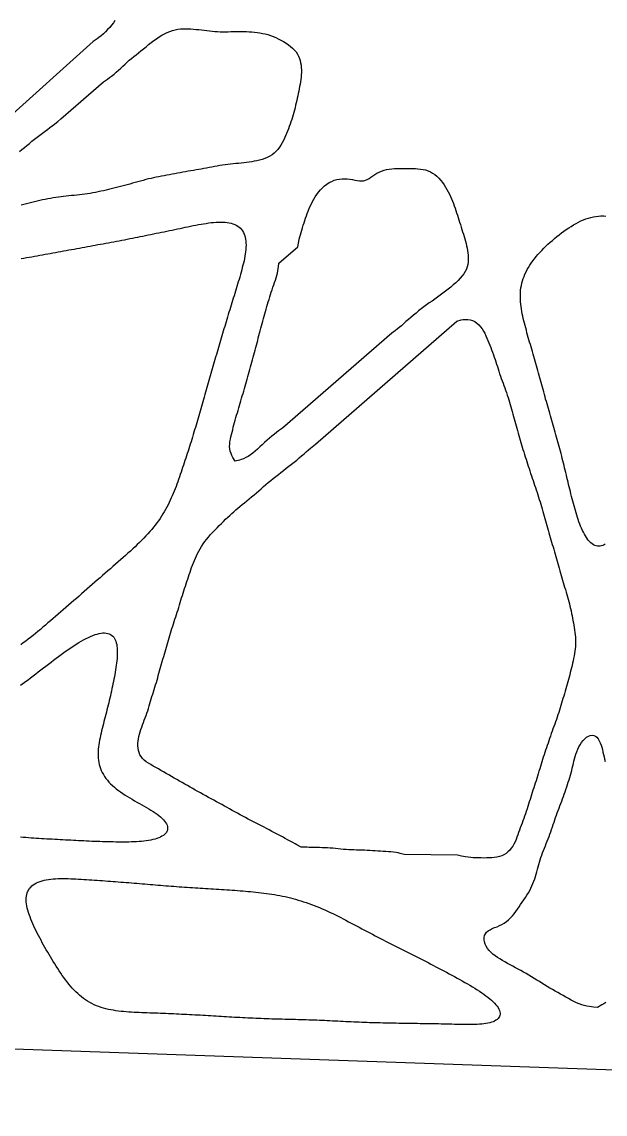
# Model space of a CAD drawing. Header units: metres. Extents: x 134 to 251, y -1 to 112.
# Drawn here: x 163.96 to 190.16, y -1.21 to 47.87 of the extents above; entities that cross this region are included whole.
import ezdxf

# ---------------------------------------------------------------- set-up
doc = ezdxf.new("R2010")
doc.units = ezdxf.units.M

msp = doc.modelspace()

# ---------------------------------------------------------------- linework, layer by layer
for points in [[(168.146, 47.93), (168.074, 47.825), (167.994, 47.721), (167.908, 47.619), (167.816, 47.52), (167.721, 47.424), (167.626, 47.335), (167.518, 47.246), (167.423, 47.171), (167.342, 47.11), (167.161, 46.987), (163.105, 43.336)], [(163.864, 42.043), (163.969, 42.135), (164.077, 42.227), (164.188, 42.318), (164.302, 42.41), (164.417, 42.501), (164.534, 42.593), (164.652, 42.684), (164.77, 42.774), (164.887, 42.864), (165.003, 42.951), (165.116, 43.036), (165.224, 43.118), (165.325, 43.194), (165.426, 43.274), (165.512, 43.341), (165.581, 43.396), (165.721, 43.514), (167.634, 45.177), (167.816, 45.3), (167.898, 45.361), (167.994, 45.435), (168.105, 45.522), (168.203, 45.608), (168.303, 45.698), (168.403, 45.789), (168.501, 45.879), (168.597, 45.968), (168.693, 46.055), (168.79, 46.14), (168.889, 46.223), (168.99, 46.307), (169.094, 46.391), (169.201, 46.478), (169.312, 46.567), (169.426, 46.659), (169.541, 46.751), (169.658, 46.845), (169.776, 46.938), (169.895, 47.027), (170.014, 47.113), (170.133, 47.194), (170.251, 47.268), (170.37, 47.334), (170.489, 47.391), (170.608, 47.439), (170.727, 47.479), (170.846, 47.51), (170.965, 47.533), (171.084, 47.548), (171.203, 47.557), (171.322, 47.559), (171.441, 47.558), (171.559, 47.552), (171.678, 47.543), (171.797, 47.531), (171.916, 47.518), (172.035, 47.503), (172.154, 47.488), (172.273, 47.474), (172.392, 47.461), (172.51, 47.449), (172.629, 47.439), (172.748, 47.432), (172.867, 47.427), (172.986, 47.425), (173.105, 47.424), (173.224, 47.425), (173.343, 47.428), (173.462, 47.43), (173.58, 47.432), (173.699, 47.433), (173.818, 47.433), (173.937, 47.431), (174.056, 47.428), (174.175, 47.422), (174.294, 47.414), (174.413, 47.403), (174.532, 47.389), (174.651, 47.372), (174.769, 47.351), (174.888, 47.326), (175.007, 47.295), (175.126, 47.259), (175.245, 47.217), (175.364, 47.168), (175.482, 47.113), (175.6, 47.051), (175.715, 46.986), (175.827, 46.916), (175.934, 46.843), (176.034, 46.766), (176.126, 46.686), (176.208, 46.602), (176.279, 46.515), (176.339, 46.423), (176.389, 46.328), (176.43, 46.229), (176.461, 46.127), (176.485, 46.024), (176.502, 45.919), (176.513, 45.813), (176.519, 45.706), (176.519, 45.6), (176.514, 45.494), (176.505, 45.388), (176.492, 45.282), (176.477, 45.176), (176.459, 45.07), (176.44, 44.964), (176.42, 44.859), (176.399, 44.753), (176.377, 44.647), (176.355, 44.541), (176.332, 44.435), (176.308, 44.329), (176.283, 44.223), (176.257, 44.118), (176.231, 44.012), (176.203, 43.906), (176.174, 43.8), (176.144, 43.695), (176.114, 43.589), (176.082, 43.483), (176.048, 43.377), (176.012, 43.272), (175.975, 43.166), (175.936, 43.06), (175.895, 42.955), (175.852, 42.849), (175.808, 42.744), (175.761, 42.638), (175.712, 42.534), (175.659, 42.43), (175.601, 42.329), (175.537, 42.231), (175.465, 42.138), (175.385, 42.051), (175.296, 41.97), (175.2, 41.898), (175.097, 41.834), (174.988, 41.778), (174.875, 41.73), (174.759, 41.69), (174.641, 41.656), (174.523, 41.627), (174.404, 41.602), (174.285, 41.58), (174.166, 41.562), (174.047, 41.546), (173.928, 41.532), (173.809, 41.519), (173.69, 41.508), (173.571, 41.498), (173.452, 41.487), (173.333, 41.475), (173.214, 41.462), (173.095, 41.446), (172.976, 41.429), (172.857, 41.408), (172.738, 41.386), (172.619, 41.363), (172.5, 41.341), (172.381, 41.317), (172.262, 41.294), (172.143, 41.272), (172.024, 41.252), (171.905, 41.232), (171.786, 41.213), (171.667, 41.194), (171.549, 41.174), (171.43, 41.155), (171.311, 41.134), (171.192, 41.112), (171.073, 41.089), (170.954, 41.066), (170.835, 41.043), (170.716, 41.02), (170.597, 40.997), (170.478, 40.975), (170.359, 40.953), (170.24, 40.932), (170.121, 40.911), (170.002, 40.888), (169.883, 40.863), (169.764, 40.837), (169.646, 40.809), (169.527, 40.778), (169.408, 40.747), (169.289, 40.714), (169.17, 40.681), (169.051, 40.648), (168.932, 40.615), (168.813, 40.582), (168.694, 40.55), (168.575, 40.518), (168.456, 40.486), (168.337, 40.455), (168.218, 40.425), (168.099, 40.395), (167.981, 40.366), (167.862, 40.338), (167.743, 40.311), (167.624, 40.283), (167.505, 40.256), (167.386, 40.23), (167.267, 40.205), (167.148, 40.182), (167.029, 40.161), (166.91, 40.142), (166.791, 40.125), (166.673, 40.11), (166.554, 40.097), (166.435, 40.084), (166.316, 40.072), (166.197, 40.059), (166.078, 40.047), (165.959, 40.034), (165.84, 40.02), (165.722, 40.005), (165.603, 39.99), (165.484, 39.974), (165.365, 39.956), (165.246, 39.937), (165.127, 39.915), (165.008, 39.892), (164.889, 39.867), (164.771, 39.841), (164.652, 39.813), (164.533, 39.784), (164.414, 39.753), (164.295, 39.723), (164.176, 39.692), (164.057, 39.663), (163.938, 39.634)], [(163.935, 37.232), (164.054, 37.253), (164.173, 37.275), (164.291, 37.296), (164.41, 37.317), (164.529, 37.339), (164.648, 37.36), (164.767, 37.382), (164.886, 37.403), (165.005, 37.424), (165.123, 37.446), (165.242, 37.467), (165.361, 37.489), (165.48, 37.51), (165.599, 37.532), (165.718, 37.553), (165.836, 37.575), (165.955, 37.596), (166.074, 37.618), (166.193, 37.639), (166.312, 37.661), (166.431, 37.682), (166.55, 37.704), (166.669, 37.726), (166.787, 37.747), (166.906, 37.769), (167.025, 37.791), (167.144, 37.813), (167.263, 37.835), (167.382, 37.857), (167.501, 37.879), (167.62, 37.901), (167.738, 37.923), (167.857, 37.945), (167.976, 37.968), (168.095, 37.99), (168.214, 38.013), (168.333, 38.035), (168.452, 38.058), (168.571, 38.081), (168.69, 38.104), (168.809, 38.127), (168.927, 38.151), (169.046, 38.174), (169.165, 38.198), (169.284, 38.222), (169.403, 38.246), (169.522, 38.27), (169.641, 38.294), (169.76, 38.318), (169.879, 38.343), (169.998, 38.367), (170.116, 38.392), (170.235, 38.416), (170.354, 38.441), (170.473, 38.466), (170.592, 38.49), (170.711, 38.515), (170.83, 38.54), (170.949, 38.565), (171.068, 38.59), (171.186, 38.615), (171.305, 38.639), (171.423, 38.664), (171.541, 38.688), (171.659, 38.711), (171.777, 38.734), (171.894, 38.756), (172.01, 38.777), (172.126, 38.797), (172.24, 38.815), (172.354, 38.832), (172.466, 38.846), (172.576, 38.857), (172.684, 38.866), (172.791, 38.872), (172.894, 38.874), (172.995, 38.872), (173.093, 38.867), (173.187, 38.856), (173.278, 38.841), (173.364, 38.821), (173.446, 38.796), (173.523, 38.766), (173.595, 38.73), (173.662, 38.689), (173.723, 38.643), (173.779, 38.592), (173.829, 38.535), (173.874, 38.473), (173.912, 38.407), (173.945, 38.336), (173.973, 38.26), (173.994, 38.181), (174.011, 38.098), (174.022, 38.012), (174.029, 37.923), (174.031, 37.831), (174.028, 37.736), (174.022, 37.64), (174.011, 37.542), (173.998, 37.442), (173.982, 37.341), (173.962, 37.239), (173.941, 37.136), (173.917, 37.033), (173.892, 36.929), (173.865, 36.824), (173.837, 36.719), (173.808, 36.614), (173.778, 36.509), (173.747, 36.403), (173.716, 36.298), (173.685, 36.192), (173.653, 36.086), (173.621, 35.981), (173.589, 35.875), (173.557, 35.769), (173.524, 35.664), (173.492, 35.558), (173.459, 35.452), (173.427, 35.346), (173.395, 35.241), (173.363, 35.135), (173.33, 35.029), (173.298, 34.923), (173.266, 34.818), (173.234, 34.712), (173.202, 34.606), (173.169, 34.501), (173.137, 34.395), (173.105, 34.289), (173.074, 34.183), (173.042, 34.078), (173.01, 33.972), (172.978, 33.866), (172.947, 33.76), (172.915, 33.655), (172.884, 33.549), (172.853, 33.443), (172.821, 33.338), (172.79, 33.232), (172.759, 33.126), (172.728, 33.02), (172.698, 32.915), (172.667, 32.809), (172.636, 32.703), (172.606, 32.597), (172.575, 32.492), (172.545, 32.386), (172.514, 32.28), (172.484, 32.174), (172.453, 32.069), (172.423, 31.963), (172.393, 31.857), (172.363, 31.751), (172.332, 31.646), (172.302, 31.54), (172.272, 31.434), (172.242, 31.328), (172.212, 31.223), (172.182, 31.117), (172.152, 31.011), (172.122, 30.906), (172.092, 30.8), (172.062, 30.694), (172.032, 30.588), (172.001, 30.483), (171.971, 30.377), (171.941, 30.271), (171.91, 30.165), (171.88, 30.06), (171.849, 29.954), (171.818, 29.848), (171.787, 29.742), (171.755, 29.637), (171.724, 29.531), (171.692, 29.425), (171.66, 29.32), (171.627, 29.214), (171.595, 29.108), (171.562, 29.002), (171.529, 28.897), (171.495, 28.791), (171.462, 28.685), (171.428, 28.58), (171.394, 28.474), (171.359, 28.368), (171.325, 28.263), (171.29, 28.157), (171.255, 28.051), (171.22, 27.946), (171.184, 27.84), (171.149, 27.734), (171.113, 27.629), (171.077, 27.523), (171.04, 27.418), (171.003, 27.312), (170.965, 27.207), (170.927, 27.102), (170.888, 26.997), (170.848, 26.892), (170.807, 26.787), (170.764, 26.682), (170.721, 26.578), (170.675, 26.474), (170.629, 26.37), (170.58, 26.267), (170.529, 26.164), (170.476, 26.061), (170.42, 25.959), (170.362, 25.857), (170.301, 25.756), (170.238, 25.655), (170.171, 25.555), (170.102, 25.455), (170.03, 25.356), (169.954, 25.257), (169.876, 25.158), (169.795, 25.06), (169.71, 24.963), (169.623, 24.865), (169.533, 24.768), (169.441, 24.671), (169.345, 24.575), (169.248, 24.478), (169.148, 24.381), (169.046, 24.284), (168.942, 24.187), (168.836, 24.09), (168.728, 23.992), (168.619, 23.894), (168.509, 23.796), (168.397, 23.697), (168.285, 23.598), (168.171, 23.498), (168.056, 23.398), (167.941, 23.298), (167.825, 23.197), (167.709, 23.095), (167.592, 22.994), (167.475, 22.891), (167.357, 22.789), (167.239, 22.686), (167.121, 22.584), (167.003, 22.48), (166.885, 22.377), (166.767, 22.274), (166.649, 22.171), (166.531, 22.067), (166.413, 21.964), (166.295, 21.861), (166.177, 21.759), (166.06, 21.656), (165.943, 21.554), (165.826, 21.453), (165.71, 21.352), (165.594, 21.251), (165.479, 21.151), (165.364, 21.052), (165.25, 20.954), (165.136, 20.857), (165.023, 20.76), (164.911, 20.665), (164.799, 20.571), (164.687, 20.478), (164.576, 20.387), (164.465, 20.298), (164.355, 20.21), (164.245, 20.125), (164.135, 20.041), (164.026, 19.96), (163.916, 19.882)], [(190.167, 24.401), (190.109, 24.365), (190.05, 24.338), (189.99, 24.318), (189.93, 24.306), (189.87, 24.303), (189.81, 24.307), (189.751, 24.32), (189.693, 24.342), (189.635, 24.371), (189.579, 24.407), (189.524, 24.452), (189.47, 24.503), (189.418, 24.561), (189.367, 24.625), (189.319, 24.694), (189.271, 24.769), (189.226, 24.849), (189.182, 24.933), (189.14, 25.02), (189.099, 25.111), (189.06, 25.205), (189.023, 25.301), (188.986, 25.4), (188.951, 25.5), (188.917, 25.602), (188.885, 25.704), (188.853, 25.808), (188.822, 25.913), (188.792, 26.018), (188.762, 26.123), (188.733, 26.229), (188.705, 26.335), (188.677, 26.441), (188.65, 26.548), (188.623, 26.654), (188.597, 26.761), (188.571, 26.867), (188.545, 26.974), (188.519, 27.08), (188.494, 27.187), (188.469, 27.293), (188.443, 27.4), (188.418, 27.506), (188.392, 27.613), (188.367, 27.72), (188.341, 27.826), (188.315, 27.933), (188.289, 28.039), (188.262, 28.146), (188.235, 28.252), (188.208, 28.359), (188.181, 28.466), (188.153, 28.572), (188.124, 28.679), (188.096, 28.785), (188.067, 28.892), (188.037, 28.998), (188.008, 29.105), (187.978, 29.212), (187.948, 29.318), (187.917, 29.425), (187.887, 29.531), (187.856, 29.638), (187.825, 29.745), (187.795, 29.851), (187.764, 29.958), (187.733, 30.065), (187.702, 30.171), (187.672, 30.278), (187.641, 30.384), (187.61, 30.491), (187.58, 30.598), (187.55, 30.704), (187.52, 30.811), (187.489, 30.917), (187.46, 31.024), (187.43, 31.131), (187.4, 31.237), (187.37, 31.344), (187.341, 31.45), (187.311, 31.557), (187.281, 31.664), (187.252, 31.77), (187.222, 31.877), (187.193, 31.983), (187.163, 32.09), (187.133, 32.197), (187.103, 32.303), (187.073, 32.41), (187.043, 32.516), (187.013, 32.623), (186.983, 32.73), (186.953, 32.836), (186.923, 32.943), (186.892, 33.049), (186.862, 33.156), (186.831, 33.263), (186.801, 33.369), (186.77, 33.476), (186.74, 33.582), (186.71, 33.689), (186.68, 33.796), (186.65, 33.902), (186.621, 34.009), (186.592, 34.115), (186.564, 34.222), (186.537, 34.329), (186.51, 34.435), (186.485, 34.542), (186.462, 34.648), (186.439, 34.754), (186.419, 34.861), (186.401, 34.967), (186.386, 35.073), (186.373, 35.179), (186.363, 35.285), (186.356, 35.391), (186.352, 35.497), (186.353, 35.602), (186.357, 35.707), (186.366, 35.812), (186.379, 35.917), (186.397, 36.021), (186.42, 36.125), (186.447, 36.228), (186.48, 36.331), (186.517, 36.433), (186.559, 36.534), (186.606, 36.635), (186.658, 36.735), (186.715, 36.835), (186.776, 36.934), (186.842, 37.031), (186.912, 37.129), (186.985, 37.225), (187.063, 37.32), (187.144, 37.415), (187.228, 37.509), (187.315, 37.601), (187.405, 37.693), (187.498, 37.784), (187.593, 37.874), (187.69, 37.962), (187.789, 38.05), (187.89, 38.135), (187.992, 38.22), (188.096, 38.302), (188.201, 38.383), (188.307, 38.461), (188.414, 38.537), (188.523, 38.61), (188.632, 38.68), (188.742, 38.747), (188.852, 38.809), (188.963, 38.868), (189.075, 38.922), (189.186, 38.971), (189.299, 39.014), (189.411, 39.052), (189.524, 39.085), (189.636, 39.111), (189.749, 39.13), (189.861, 39.143), (189.974, 39.149), (190.086, 39.149), (190.197, 39.141)], [(163.895, 18.061), (164.011, 18.142), (164.127, 18.225), (164.243, 18.31), (164.358, 18.396), (164.473, 18.483), (164.588, 18.57), (164.703, 18.658), (164.817, 18.747), (164.932, 18.835), (165.046, 18.924), (165.16, 19.012), (165.274, 19.099), (165.388, 19.186), (165.502, 19.273), (165.616, 19.358), (165.73, 19.442), (165.844, 19.524), (165.957, 19.605), (166.071, 19.685), (166.184, 19.761), (166.296, 19.836), (166.408, 19.907), (166.519, 19.976), (166.629, 20.041), (166.738, 20.101), (166.845, 20.158), (166.95, 20.21), (167.052, 20.256), (167.153, 20.298), (167.25, 20.333), (167.344, 20.362), (167.435, 20.384), (167.521, 20.4), (167.604, 20.409), (167.682, 20.41), (167.755, 20.404), (167.823, 20.391), (167.887, 20.371), (167.945, 20.343), (167.997, 20.308), (168.045, 20.267), (168.087, 20.218), (168.124, 20.164), (168.156, 20.103), (168.182, 20.037), (168.204, 19.966), (168.222, 19.89), (168.235, 19.809), (168.244, 19.725), (168.249, 19.637), (168.251, 19.546), (168.25, 19.452), (168.246, 19.356), (168.239, 19.259), (168.229, 19.159), (168.218, 19.058), (168.205, 18.956), (168.19, 18.853), (168.174, 18.749), (168.157, 18.645), (168.138, 18.54), (168.119, 18.435), (168.098, 18.33), (168.077, 18.224), (168.056, 18.119), (168.034, 18.013), (168.011, 17.907), (167.988, 17.801), (167.964, 17.696), (167.94, 17.59), (167.915, 17.484), (167.89, 17.378), (167.865, 17.273), (167.839, 17.167), (167.813, 17.061), (167.787, 16.955), (167.761, 16.85), (167.734, 16.744), (167.707, 16.639), (167.68, 16.533), (167.652, 16.428), (167.625, 16.323), (167.599, 16.218), (167.572, 16.113), (167.547, 16.008), (167.522, 15.904), (167.498, 15.799), (167.476, 15.696), (167.455, 15.592), (167.437, 15.489), (167.42, 15.387), (167.407, 15.285), (167.396, 15.184), (167.389, 15.083), (167.386, 14.983), (167.386, 14.884), (167.392, 14.786), (167.402, 14.69), (167.417, 14.594), (167.437, 14.499), (167.463, 14.406), (167.494, 14.313), (167.531, 14.223), (167.574, 14.133), (167.623, 14.046), (167.678, 13.96), (167.738, 13.875), (167.804, 13.793), (167.875, 13.712), (167.951, 13.633), (168.032, 13.555), (168.117, 13.48), (168.206, 13.406), (168.3, 13.334), (168.397, 13.264), (168.496, 13.195), (168.599, 13.128), (168.703, 13.062), (168.809, 12.998), (168.917, 12.934), (169.025, 12.872), (169.134, 12.81), (169.242, 12.749), (169.349, 12.689), (169.456, 12.628), (169.56, 12.568), (169.662, 12.508), (169.761, 12.447), (169.857, 12.387), (169.948, 12.326), (170.035, 12.265), (170.115, 12.203), (170.19, 12.141), (170.259, 12.079), (170.32, 12.017), (170.373, 11.956), (170.418, 11.894), (170.455, 11.833), (170.483, 11.773), (170.501, 11.714), (170.511, 11.656), (170.511, 11.6), (170.501, 11.546), (170.482, 11.494), (170.455, 11.444), (170.418, 11.396), (170.372, 11.352), (170.319, 11.31), (170.257, 11.271), (170.189, 11.236), (170.114, 11.203), (170.032, 11.174), (169.945, 11.147), (169.853, 11.124), (169.757, 11.103), (169.657, 11.085), (169.553, 11.069), (169.446, 11.056), (169.337, 11.045), (169.226, 11.036), (169.113, 11.029), (168.999, 11.024), (168.883, 11.019), (168.767, 11.016), (168.65, 11.014), (168.532, 11.014), (168.414, 11.013), (168.296, 11.014), (168.177, 11.015), (168.059, 11.017), (167.94, 11.02), (167.821, 11.022), (167.702, 11.025), (167.584, 11.029), (167.465, 11.033), (167.346, 11.037), (167.227, 11.041), (167.108, 11.046), (166.989, 11.051), (166.87, 11.057), (166.752, 11.062), (166.633, 11.068), (166.514, 11.074), (166.395, 11.08), (166.276, 11.086), (166.157, 11.092), (166.039, 11.098), (165.92, 11.104), (165.801, 11.111), (165.682, 11.117), (165.563, 11.123), (165.445, 11.129), (165.326, 11.136), (165.207, 11.142), (165.088, 11.149), (164.969, 11.155), (164.85, 11.162), (164.732, 11.169), (164.613, 11.177), (164.494, 11.184), (164.376, 11.193), (164.257, 11.202), (164.139, 11.212), (164.021, 11.223), (163.903, 11.236)], [(190.197, 3.801), (190.095, 3.743), (190.01, 3.694), (189.824, 3.586), (189.639, 3.597), (189.553, 3.606), (189.451, 3.62), (189.332, 3.64), (189.222, 3.667), (189.107, 3.702), (188.989, 3.745), (188.871, 3.795), (188.753, 3.852), (188.634, 3.913), (188.514, 3.978), (188.395, 4.045), (188.276, 4.113), (188.157, 4.18), (188.038, 4.248), (187.919, 4.315), (187.8, 4.383), (187.681, 4.452), (187.562, 4.522), (187.443, 4.593), (187.324, 4.666), (187.205, 4.741), (187.086, 4.815), (186.968, 4.889), (186.849, 4.962), (186.73, 5.033), (186.611, 5.103), (186.492, 5.171), (186.373, 5.237), (186.254, 5.302), (186.135, 5.366), (186.016, 5.432), (185.897, 5.497), (185.778, 5.562), (185.66, 5.628), (185.545, 5.695), (185.431, 5.762), (185.322, 5.832), (185.218, 5.905), (185.121, 5.981), (185.032, 6.061), (184.952, 6.147), (184.881, 6.237), (184.822, 6.331), (184.776, 6.429), (184.743, 6.528), (184.727, 6.625), (184.727, 6.719), (184.745, 6.808), (184.782, 6.889), (184.837, 6.96), (184.908, 7.022), (184.994, 7.076), (185.091, 7.124), (185.195, 7.168), (185.304, 7.211), (185.414, 7.257), (185.523, 7.31), (185.628, 7.37), (185.728, 7.439), (185.821, 7.517), (185.909, 7.602), (185.992, 7.694), (186.071, 7.792), (186.146, 7.893), (186.22, 7.996), (186.293, 8.1), (186.366, 8.205), (186.439, 8.31), (186.511, 8.415), (186.581, 8.52), (186.649, 8.626), (186.713, 8.731), (186.772, 8.836), (186.826, 8.942), (186.875, 9.048), (186.919, 9.153), (186.959, 9.259), (186.996, 9.365), (187.029, 9.47), (187.059, 9.576), (187.089, 9.682), (187.118, 9.788), (187.146, 9.894), (187.175, 9.999), (187.206, 10.105), (187.238, 10.211), (187.273, 10.317), (187.31, 10.423), (187.348, 10.528), (187.389, 10.634), (187.432, 10.74), (187.475, 10.845), (187.518, 10.951), (187.561, 11.056), (187.603, 11.162), (187.643, 11.268), (187.682, 11.373), (187.72, 11.479), (187.757, 11.585), (187.792, 11.691), (187.828, 11.796), (187.864, 11.902), (187.899, 12.008), (187.936, 12.114), (187.973, 12.219), (188.012, 12.325), (188.05, 12.431), (188.089, 12.536), (188.129, 12.642), (188.169, 12.748), (188.209, 12.853), (188.248, 12.959), (188.287, 13.065), (188.326, 13.171), (188.364, 13.276), (188.401, 13.382), (188.437, 13.488), (188.472, 13.594), (188.506, 13.699), (188.539, 13.805), (188.57, 13.911), (188.6, 14.017), (188.629, 14.123), (188.657, 14.228), (188.683, 14.334), (188.708, 14.44), (188.733, 14.546), (188.759, 14.652), (188.786, 14.758), (188.816, 14.864), (188.849, 14.97), (188.887, 15.075), (188.932, 15.181), (188.983, 15.285), (189.04, 15.387), (189.103, 15.485), (189.173, 15.576), (189.249, 15.658), (189.329, 15.726), (189.411, 15.778), (189.495, 15.809), (189.576, 15.819), (189.654, 15.807), (189.726, 15.773), (189.791, 15.72), (189.847, 15.65), (189.896, 15.566), (189.938, 15.474), (189.975, 15.374), (190.007, 15.271), (190.035, 15.166), (190.063, 15.06), (190.089, 14.953), (190.114, 14.846), (190.138, 14.74), (190.162, 14.633)], [(146.018, 2.336), (247.651, -1.213)]]:
    msp.add_lwpolyline(points)
for points in [[(173.551, 28.127), (173.437, 28.298), (173.397, 28.377), (173.357, 28.47), (173.319, 28.58), (173.302, 28.681), (173.294, 28.786), (173.298, 28.894), (173.311, 29.001), (173.33, 29.11), (173.353, 29.218), (173.378, 29.327), (173.405, 29.435), (173.433, 29.543), (173.461, 29.652), (173.49, 29.76), (173.519, 29.869), (173.549, 29.977), (173.58, 30.086), (173.611, 30.194), (173.642, 30.303), (173.674, 30.411), (173.706, 30.519), (173.738, 30.628), (173.77, 30.736), (173.801, 30.845), (173.833, 30.953), (173.865, 31.061), (173.897, 31.17), (173.928, 31.278), (173.96, 31.387), (173.991, 31.495), (174.022, 31.603), (174.052, 31.712), (174.082, 31.82), (174.112, 31.929), (174.141, 32.037), (174.171, 32.146), (174.201, 32.254), (174.231, 32.363), (174.262, 32.471), (174.292, 32.579), (174.323, 32.688), (174.354, 32.796), (174.384, 32.905), (174.414, 33.013), (174.443, 33.122), (174.471, 33.23), (174.5, 33.339), (174.528, 33.447), (174.556, 33.555), (174.584, 33.664), (174.613, 33.772), (174.643, 33.881), (174.672, 33.989), (174.702, 34.098), (174.731, 34.206), (174.76, 34.315), (174.789, 34.423), (174.817, 34.532), (174.845, 34.64), (174.874, 34.749), (174.903, 34.857), (174.933, 34.965), (174.964, 35.074), (174.996, 35.182), (175.03, 35.291), (175.064, 35.399), (175.098, 35.507), (175.133, 35.616), (175.168, 35.724), (175.204, 35.833), (175.241, 35.941), (175.278, 36.049), (175.314, 36.157), (175.35, 36.265), (175.383, 36.372), (175.414, 36.477), (175.44, 36.577), (175.462, 36.686), (175.479, 36.779), (175.491, 36.857), (175.51, 37.026), (176.357, 37.762), (176.388, 37.929), (176.404, 38.006), (176.425, 38.098), (176.451, 38.205), (176.478, 38.305), (176.507, 38.408), (176.538, 38.514), (176.57, 38.62), (176.603, 38.727), (176.637, 38.834), (176.672, 38.941), (176.707, 39.048), (176.745, 39.155), (176.784, 39.262), (176.825, 39.369), (176.868, 39.476), (176.915, 39.583), (176.965, 39.69), (177.02, 39.797), (177.08, 39.904), (177.144, 40.009), (177.215, 40.114), (177.292, 40.216), (177.376, 40.315), (177.465, 40.409), (177.561, 40.495), (177.663, 40.574), (177.77, 40.643), (177.88, 40.701), (177.994, 40.748), (178.109, 40.783), (178.226, 40.807), (178.343, 40.819), (178.461, 40.821), (178.578, 40.814), (178.695, 40.8), (178.809, 40.78), (178.92, 40.759), (179.027, 40.74), (179.129, 40.725), (179.224, 40.72), (179.314, 40.727), (179.398, 40.748), (179.479, 40.782), (179.559, 40.828), (179.64, 40.884), (179.724, 40.945), (179.814, 41.007), (179.909, 41.066), (180.011, 41.12), (180.118, 41.165), (180.229, 41.203), (180.344, 41.231), (180.46, 41.252), (180.578, 41.267), (180.695, 41.276), (180.813, 41.282), (180.931, 41.284), (181.049, 41.285), (181.167, 41.285), (181.284, 41.284), (181.402, 41.281), (181.52, 41.278), (181.637, 41.273), (181.754, 41.266), (181.87, 41.255), (181.984, 41.238), (182.096, 41.213), (182.206, 41.178), (182.311, 41.133), (182.413, 41.076), (182.511, 41.008), (182.604, 40.929), (182.692, 40.841), (182.774, 40.747), (182.852, 40.648), (182.925, 40.545), (182.992, 40.441), (183.055, 40.335), (183.113, 40.23), (183.167, 40.124), (183.217, 40.019), (183.263, 39.914), (183.307, 39.808), (183.347, 39.703), (183.385, 39.598), (183.422, 39.492), (183.457, 39.387), (183.491, 39.282), (183.524, 39.177), (183.557, 39.071), (183.59, 38.966), (183.624, 38.861), (183.657, 38.756), (183.691, 38.65), (183.726, 38.545), (183.76, 38.44), (183.794, 38.335), (183.827, 38.23), (183.858, 38.124), (183.887, 38.019), (183.913, 37.914), (183.937, 37.809), (183.957, 37.704), (183.976, 37.599), (183.991, 37.494), (184.003, 37.389), (184.01, 37.284), (184.011, 37.179), (184.005, 37.074), (183.99, 36.97), (183.964, 36.865), (183.926, 36.761), (183.875, 36.657), (183.811, 36.553), (183.735, 36.449), (183.648, 36.347), (183.552, 36.245), (183.447, 36.144), (183.337, 36.046), (183.223, 35.949), (183.105, 35.855), (182.986, 35.762), (182.866, 35.672), (182.746, 35.583), (182.626, 35.496), (182.505, 35.409), (182.385, 35.324), (182.264, 35.237), (182.144, 35.15), (182.024, 35.061), (181.904, 34.971), (181.784, 34.878), (181.666, 34.784), (181.549, 34.688), (181.434, 34.59), (181.323, 34.493), (181.213, 34.397), (181.108, 34.304), (181.009, 34.217), (180.904, 34.128), (180.814, 34.054), (180.74, 33.995), (180.578, 33.874), (175.673, 29.609), (175.489, 29.485), (175.405, 29.423), (175.305, 29.347), (175.189, 29.257), (175.083, 29.167), (174.974, 29.071), (174.865, 28.971), (174.758, 28.87), (174.652, 28.77), (174.546, 28.672), (174.441, 28.578), (174.337, 28.492), (174.232, 28.413), (174.128, 28.344), (174.026, 28.286), (173.913, 28.237), (173.816, 28.199), (173.733, 28.171)], [(176.501, 10.784), (176.317, 10.886), (176.231, 10.933), (176.13, 10.989), (176.011, 11.055), (175.901, 11.115), (175.786, 11.178), (175.669, 11.242), (175.551, 11.306), (175.433, 11.369), (175.314, 11.432), (175.195, 11.495), (175.077, 11.557), (174.958, 11.618), (174.839, 11.679), (174.721, 11.739), (174.602, 11.799), (174.483, 11.86), (174.364, 11.922), (174.246, 11.985), (174.127, 12.048), (174.008, 12.112), (173.89, 12.177), (173.771, 12.242), (173.652, 12.307), (173.534, 12.371), (173.415, 12.437), (173.296, 12.502), (173.177, 12.567), (173.059, 12.632), (172.94, 12.697), (172.821, 12.763), (172.703, 12.828), (172.584, 12.893), (172.465, 12.958), (172.347, 13.023), (172.228, 13.088), (172.109, 13.154), (171.991, 13.219), (171.872, 13.284), (171.753, 13.35), (171.635, 13.416), (171.516, 13.483), (171.397, 13.55), (171.279, 13.617), (171.16, 13.685), (171.041, 13.753), (170.923, 13.822), (170.804, 13.891), (170.685, 13.96), (170.567, 14.03), (170.448, 14.1), (170.329, 14.168), (170.211, 14.235), (170.093, 14.301), (169.977, 14.366), (169.863, 14.43), (169.753, 14.493), (169.649, 14.557), (169.552, 14.624), (169.464, 14.695), (169.387, 14.771), (169.322, 14.852), (169.269, 14.94), (169.229, 15.033), (169.201, 15.131), (169.183, 15.232), (169.175, 15.335), (169.176, 15.44), (169.185, 15.545), (169.201, 15.651), (169.222, 15.757), (169.248, 15.862), (169.278, 15.968), (169.312, 16.073), (169.348, 16.179), (169.386, 16.284), (169.425, 16.39), (169.464, 16.495), (169.503, 16.6), (169.541, 16.706), (169.578, 16.811), (169.614, 16.917), (169.648, 17.022), (169.681, 17.128), (169.713, 17.233), (169.744, 17.339), (169.776, 17.444), (169.807, 17.55), (169.84, 17.655), (169.873, 17.761), (169.906, 17.866), (169.94, 17.972), (169.973, 18.077), (170.005, 18.183), (170.035, 18.288), (170.063, 18.394), (170.09, 18.5), (170.118, 18.605), (170.145, 18.711), (170.173, 18.816), (170.203, 18.922), (170.235, 19.027), (170.268, 19.133), (170.302, 19.238), (170.335, 19.344), (170.368, 19.449), (170.4, 19.555), (170.43, 19.661), (170.46, 19.766), (170.489, 19.872), (170.518, 19.977), (170.546, 20.083), (170.576, 20.188), (170.607, 20.294), (170.639, 20.399), (170.671, 20.505), (170.704, 20.611), (170.738, 20.716), (170.772, 20.822), (170.807, 20.927), (170.841, 21.032), (170.875, 21.138), (170.91, 21.244), (170.943, 21.349), (170.977, 21.455), (171.01, 21.56), (171.043, 21.666), (171.076, 21.771), (171.108, 21.877), (171.14, 21.982), (171.172, 22.088), (171.205, 22.193), (171.239, 22.299), (171.274, 22.404), (171.309, 22.51), (171.344, 22.615), (171.38, 22.721), (171.415, 22.826), (171.449, 22.932), (171.483, 23.037), (171.517, 23.143), (171.552, 23.248), (171.588, 23.354), (171.626, 23.459), (171.667, 23.565), (171.71, 23.67), (171.757, 23.775), (171.806, 23.881), (171.858, 23.986), (171.913, 24.091), (171.972, 24.196), (172.035, 24.301), (172.103, 24.407), (172.177, 24.512), (172.257, 24.616), (172.343, 24.721), (172.434, 24.826), (172.53, 24.929), (172.628, 25.032), (172.728, 25.134), (172.828, 25.233), (172.926, 25.331), (173.023, 25.425), (173.116, 25.516), (173.208, 25.605), (173.298, 25.691), (173.387, 25.774), (173.477, 25.855), (173.568, 25.936), (173.661, 26.016), (173.758, 26.096), (173.859, 26.177), (173.961, 26.26), (174.067, 26.346), (174.174, 26.433), (174.283, 26.523), (174.391, 26.613), (174.498, 26.706), (174.605, 26.799), (174.712, 26.892), (174.818, 26.984), (174.925, 27.077), (175.032, 27.168), (175.142, 27.26), (175.254, 27.351), (175.368, 27.442), (175.484, 27.534), (175.601, 27.625), (175.719, 27.716), (175.838, 27.807), (175.957, 27.9), (176.075, 27.993), (176.192, 28.086), (176.307, 28.181), (176.42, 28.276), (176.53, 28.371), (176.636, 28.462), (176.734, 28.549), (176.838, 28.638), (176.925, 28.712), (176.997, 28.773), (177.149, 28.896), (183.506, 34.422), (183.692, 34.473), (183.777, 34.487), (183.878, 34.496), (183.994, 34.497), (184.099, 34.48), (184.204, 34.447), (184.306, 34.399), (184.401, 34.336), (184.488, 34.259), (184.568, 34.172), (184.639, 34.077), (184.701, 33.977), (184.757, 33.873), (184.807, 33.767), (184.853, 33.661), (184.896, 33.554), (184.938, 33.447), (184.98, 33.341), (185.021, 33.234), (185.062, 33.127), (185.103, 33.02), (185.143, 32.914), (185.181, 32.807), (185.218, 32.7), (185.254, 32.594), (185.288, 32.487), (185.322, 32.38), (185.355, 32.274), (185.389, 32.167), (185.423, 32.06), (185.459, 31.954), (185.496, 31.847), (185.534, 31.74), (185.573, 31.633), (185.612, 31.527), (185.651, 31.42), (185.69, 31.313), (185.728, 31.207), (185.765, 31.1), (185.8, 30.993), (185.834, 30.887), (185.867, 30.78), (185.898, 30.673), (185.928, 30.567), (185.957, 30.46), (185.985, 30.354), (186.013, 30.247), (186.042, 30.14), (186.07, 30.034), (186.1, 29.927), (186.129, 29.821), (186.159, 29.714), (186.189, 29.607), (186.218, 29.501), (186.248, 29.394), (186.279, 29.288), (186.309, 29.181), (186.34, 29.074), (186.371, 28.968), (186.404, 28.861), (186.437, 28.754), (186.47, 28.648), (186.504, 28.541), (186.538, 28.434), (186.572, 28.328), (186.606, 28.221), (186.64, 28.114), (186.674, 28.008), (186.709, 27.901), (186.743, 27.794), (186.779, 27.688), (186.814, 27.581), (186.85, 27.474), (186.886, 27.368), (186.923, 27.261), (186.959, 27.154), (186.994, 27.047), (187.03, 26.941), (187.065, 26.834), (187.1, 26.727), (187.134, 26.621), (187.168, 26.514), (187.202, 26.407), (187.235, 26.301), (187.268, 26.194), (187.301, 26.087), (187.333, 25.981), (187.364, 25.874), (187.395, 25.767), (187.426, 25.661), (187.456, 25.554), (187.486, 25.448), (187.515, 25.341), (187.545, 25.234), (187.575, 25.128), (187.605, 25.021), (187.635, 24.914), (187.665, 24.808), (187.695, 24.701), (187.725, 24.595), (187.756, 24.488), (187.787, 24.381), (187.819, 24.275), (187.851, 24.168), (187.883, 24.061), (187.915, 23.955), (187.946, 23.848), (187.976, 23.741), (188.005, 23.635), (188.034, 23.528), (188.062, 23.422), (188.091, 23.315), (188.119, 23.208), (188.149, 23.102), (188.179, 22.995), (188.211, 22.888), (188.243, 22.782), (188.276, 22.675), (188.309, 22.568), (188.342, 22.462), (188.375, 22.355), (188.407, 22.248), (188.438, 22.142), (188.468, 22.035), (188.497, 21.929), (188.526, 21.822), (188.554, 21.715), (188.58, 21.609), (188.606, 21.502), (188.63, 21.396), (188.654, 21.289), (188.676, 21.182), (188.697, 21.076), (188.716, 20.969), (188.735, 20.863), (188.753, 20.757), (188.77, 20.65), (188.787, 20.544), (188.802, 20.437), (188.815, 20.331), (188.825, 20.224), (188.831, 20.118), (188.834, 20.012), (188.831, 19.906), (188.824, 19.799), (188.813, 19.693), (188.799, 19.587), (188.782, 19.481), (188.762, 19.375), (188.741, 19.269), (188.719, 19.164), (188.696, 19.058), (188.672, 18.952), (188.647, 18.846), (188.621, 18.74), (188.595, 18.634), (188.569, 18.528), (188.543, 18.422), (188.516, 18.316), (188.488, 18.211), (188.46, 18.105), (188.431, 17.999), (188.4, 17.893), (188.368, 17.787), (188.334, 17.681), (188.3, 17.576), (188.266, 17.47), (188.233, 17.364), (188.2, 17.258), (188.168, 17.153), (188.137, 17.047), (188.107, 16.941), (188.075, 16.835), (188.042, 16.729), (188.008, 16.624), (187.971, 16.518), (187.934, 16.412), (187.895, 16.307), (187.856, 16.201), (187.816, 16.095), (187.778, 15.989), (187.74, 15.884), (187.704, 15.778), (187.667, 15.672), (187.631, 15.567), (187.595, 15.461), (187.56, 15.355), (187.524, 15.249), (187.487, 15.144), (187.452, 15.038), (187.417, 14.932), (187.382, 14.826), (187.349, 14.721), (187.316, 14.615), (187.283, 14.509), (187.252, 14.403), (187.22, 14.298), (187.188, 14.192), (187.155, 14.086), (187.122, 13.98), (187.089, 13.874), (187.055, 13.769), (187.021, 13.663), (186.987, 13.557), (186.953, 13.451), (186.919, 13.346), (186.886, 13.24), (186.852, 13.134), (186.819, 13.028), (186.786, 12.923), (186.753, 12.817), (186.72, 12.711), (186.687, 12.605), (186.654, 12.5), (186.619, 12.394), (186.583, 12.288), (186.545, 12.182), (186.507, 12.077), (186.468, 11.971), (186.429, 11.865), (186.389, 11.76), (186.351, 11.654), (186.313, 11.548), (186.276, 11.443), (186.238, 11.337), (186.199, 11.232), (186.158, 11.127), (186.114, 11.023), (186.064, 10.922), (186.009, 10.825), (185.946, 10.732), (185.876, 10.646), (185.797, 10.569), (185.711, 10.501), (185.616, 10.444), (185.515, 10.397), (185.409, 10.362), (185.297, 10.336), (185.183, 10.318), (185.066, 10.307), (184.949, 10.301), (184.83, 10.298), (184.711, 10.297), (184.592, 10.298), (184.474, 10.301), (184.356, 10.304), (184.239, 10.31), (184.124, 10.318), (184.014, 10.328), (183.895, 10.344), (183.793, 10.361), (183.708, 10.376), (183.523, 10.419), (181.141, 10.461), (180.956, 10.505), (180.87, 10.522), (180.768, 10.539), (180.649, 10.557), (180.539, 10.568), (180.424, 10.577), (180.306, 10.585), (180.189, 10.591), (180.07, 10.598), (179.951, 10.605), (179.832, 10.612), (179.713, 10.621), (179.594, 10.629), (179.475, 10.637), (179.356, 10.643), (179.237, 10.647), (179.118, 10.651), (178.999, 10.654), (178.88, 10.657), (178.761, 10.661), (178.642, 10.667), (178.523, 10.675), (178.404, 10.686), (178.286, 10.697), (178.167, 10.709), (178.048, 10.722), (177.929, 10.733), (177.81, 10.742), (177.691, 10.75), (177.572, 10.756), (177.453, 10.76), (177.336, 10.764), (177.218, 10.767), (177.103, 10.77), (176.993, 10.773), (176.874, 10.776), (176.772, 10.778), (176.687, 10.78)], [(185.257, 3.004), (185.198, 2.971), (185.133, 2.942), (185.061, 2.916), (184.982, 2.893), (184.898, 2.874), (184.809, 2.858), (184.715, 2.845), (184.618, 2.835), (184.516, 2.827), (184.412, 2.821), (184.305, 2.817), (184.195, 2.815), (184.084, 2.814), (183.971, 2.814), (183.856, 2.815), (183.741, 2.816), (183.625, 2.818), (183.508, 2.821), (183.39, 2.823), (183.272, 2.826), (183.154, 2.829), (183.035, 2.831), (182.916, 2.834), (182.797, 2.836), (182.679, 2.839), (182.56, 2.841), (182.441, 2.843), (182.322, 2.845), (182.203, 2.847), (182.084, 2.849), (181.965, 2.85), (181.846, 2.852), (181.727, 2.854), (181.607, 2.855), (181.488, 2.857), (181.369, 2.859), (181.25, 2.861), (181.131, 2.862), (181.012, 2.864), (180.893, 2.866), (180.774, 2.868), (180.655, 2.87), (180.536, 2.873), (180.417, 2.875), (180.298, 2.878), (180.179, 2.88), (180.06, 2.883), (179.941, 2.886), (179.822, 2.89), (179.703, 2.893), (179.584, 2.897), (179.465, 2.901), (179.346, 2.905), (179.227, 2.91), (179.108, 2.915), (178.989, 2.92), (178.87, 2.925), (178.752, 2.931), (178.633, 2.936), (178.514, 2.942), (178.395, 2.948), (178.276, 2.954), (178.157, 2.96), (178.038, 2.966), (177.919, 2.972), (177.8, 2.978), (177.681, 2.983), (177.562, 2.989), (177.443, 2.994), (177.324, 2.999), (177.205, 3.004), (177.086, 3.009), (176.967, 3.013), (176.848, 3.017), (176.729, 3.021), (176.61, 3.025), (176.491, 3.028), (176.372, 3.031), (176.253, 3.034), (176.134, 3.038), (176.015, 3.041), (175.896, 3.043), (175.777, 3.046), (175.658, 3.049), (175.539, 3.052), (175.421, 3.056), (175.302, 3.059), (175.183, 3.062), (175.064, 3.066), (174.945, 3.07), (174.826, 3.074), (174.707, 3.079), (174.588, 3.083), (174.469, 3.088), (174.35, 3.094), (174.231, 3.099), (174.112, 3.105), (173.993, 3.111), (173.874, 3.117), (173.755, 3.124), (173.637, 3.13), (173.518, 3.137), (173.399, 3.144), (173.28, 3.151), (173.161, 3.158), (173.042, 3.165), (172.923, 3.172), (172.804, 3.18), (172.685, 3.187), (172.566, 3.194), (172.447, 3.201), (172.329, 3.208), (172.21, 3.214), (172.091, 3.221), (171.972, 3.228), (171.853, 3.234), (171.734, 3.241), (171.615, 3.247), (171.496, 3.253), (171.377, 3.259), (171.258, 3.266), (171.14, 3.271), (171.021, 3.277), (170.902, 3.283), (170.783, 3.288), (170.664, 3.294), (170.545, 3.299), (170.426, 3.304), (170.307, 3.309), (170.188, 3.314), (170.07, 3.318), (169.951, 3.323), (169.832, 3.327), (169.713, 3.332), (169.594, 3.336), (169.476, 3.341), (169.357, 3.346), (169.239, 3.351), (169.12, 3.356), (169.002, 3.362), (168.884, 3.369), (168.767, 3.376), (168.65, 3.385), (168.533, 3.395), (168.417, 3.406), (168.302, 3.42), (168.187, 3.435), (168.073, 3.453), (167.961, 3.473), (167.849, 3.496), (167.739, 3.522), (167.63, 3.551), (167.523, 3.584), (167.417, 3.62), (167.314, 3.66), (167.212, 3.704), (167.112, 3.753), (167.014, 3.805), (166.918, 3.862), (166.824, 3.922), (166.732, 3.987), (166.643, 4.055), (166.555, 4.128), (166.47, 4.204), (166.386, 4.284), (166.305, 4.367), (166.225, 4.453), (166.147, 4.542), (166.071, 4.633), (165.996, 4.727), (165.923, 4.823), (165.851, 4.921), (165.78, 5.02), (165.711, 5.121), (165.642, 5.223), (165.574, 5.326), (165.508, 5.43), (165.442, 5.535), (165.377, 5.64), (165.312, 5.746), (165.249, 5.852), (165.186, 5.958), (165.123, 6.064), (165.062, 6.171), (165.001, 6.278), (164.941, 6.384), (164.882, 6.491), (164.825, 6.598), (164.768, 6.705), (164.712, 6.811), (164.657, 6.918), (164.605, 7.024), (164.553, 7.13), (164.504, 7.235), (164.456, 7.34), (164.411, 7.445), (164.369, 7.548), (164.33, 7.651), (164.293, 7.753), (164.261, 7.853), (164.232, 7.952), (164.208, 8.05), (164.188, 8.145), (164.173, 8.238), (164.164, 8.329), (164.16, 8.417), (164.163, 8.502), (164.171, 8.584), (164.187, 8.662), (164.208, 8.736), (164.237, 8.807), (164.272, 8.873), (164.313, 8.936), (164.362, 8.993), (164.417, 9.047), (164.478, 9.096), (164.545, 9.14), (164.619, 9.18), (164.697, 9.216), (164.781, 9.247), (164.869, 9.274), (164.962, 9.298), (165.059, 9.317), (165.159, 9.334), (165.262, 9.347), (165.368, 9.357), (165.477, 9.364), (165.587, 9.369), (165.699, 9.372), (165.813, 9.373), (165.928, 9.372), (166.044, 9.37), (166.16, 9.366), (166.278, 9.362), (166.395, 9.356), (166.513, 9.35), (166.631, 9.344), (166.75, 9.336), (166.868, 9.329), (166.987, 9.321), (167.106, 9.313), (167.225, 9.305), (167.344, 9.297), (167.462, 9.288), (167.581, 9.279), (167.7, 9.271), (167.819, 9.262), (167.938, 9.253), (168.057, 9.244), (168.176, 9.235), (168.294, 9.226), (168.413, 9.217), (168.532, 9.207), (168.651, 9.198), (168.77, 9.189), (168.889, 9.179), (169.007, 9.169), (169.126, 9.16), (169.245, 9.15), (169.364, 9.14), (169.483, 9.13), (169.602, 9.12), (169.721, 9.11), (169.84, 9.1), (169.958, 9.09), (170.077, 9.081), (170.196, 9.071), (170.315, 9.061), (170.434, 9.052), (170.553, 9.042), (170.672, 9.033), (170.791, 9.024), (170.909, 9.015), (171.028, 9.006), (171.147, 8.998), (171.266, 8.99), (171.385, 8.982), (171.504, 8.974), (171.623, 8.966), (171.742, 8.959), (171.861, 8.951), (171.979, 8.944), (172.098, 8.937), (172.217, 8.93), (172.336, 8.922), (172.455, 8.915), (172.574, 8.908), (172.693, 8.901), (172.812, 8.894), (172.931, 8.886), (173.05, 8.879), (173.169, 8.871), (173.287, 8.863), (173.406, 8.855), (173.525, 8.846), (173.644, 8.837), (173.763, 8.828), (173.882, 8.819), (174.001, 8.809), (174.12, 8.799), (174.239, 8.788), (174.358, 8.776), (174.477, 8.764), (174.596, 8.751), (174.714, 8.738), (174.833, 8.723), (174.952, 8.707), (175.071, 8.691), (175.19, 8.673), (175.309, 8.654), (175.428, 8.633), (175.547, 8.611), (175.666, 8.587), (175.785, 8.562), (175.904, 8.535), (176.023, 8.507), (176.141, 8.476), (176.26, 8.444), (176.379, 8.409), (176.498, 8.373), (176.617, 8.335), (176.736, 8.295), (176.855, 8.253), (176.974, 8.209), (177.093, 8.163), (177.212, 8.116), (177.331, 8.067), (177.449, 8.016), (177.568, 7.963), (177.687, 7.909), (177.806, 7.854), (177.925, 7.797), (178.044, 7.739), (178.163, 7.68), (178.282, 7.621), (178.401, 7.56), (178.52, 7.498), (178.639, 7.436), (178.757, 7.374), (178.876, 7.311), (178.995, 7.248), (179.114, 7.184), (179.233, 7.121), (179.352, 7.057), (179.471, 6.994), (179.59, 6.931), (179.709, 6.868), (179.828, 6.805), (179.946, 6.742), (180.065, 6.68), (180.184, 6.618), (180.303, 6.557), (180.422, 6.496), (180.541, 6.435), (180.66, 6.374), (180.779, 6.314), (180.898, 6.254), (181.017, 6.194), (181.136, 6.134), (181.255, 6.075), (181.374, 6.015), (181.493, 5.955), (181.612, 5.896), (181.73, 5.836), (181.849, 5.776), (181.968, 5.716), (182.087, 5.656), (182.206, 5.595), (182.325, 5.534), (182.444, 5.473), (182.563, 5.411), (182.682, 5.349), (182.801, 5.287), (182.919, 5.224), (183.038, 5.161), (183.156, 5.097), (183.275, 5.034), (183.392, 4.969), (183.51, 4.905), (183.627, 4.84), (183.743, 4.775), (183.858, 4.71), (183.972, 4.644), (184.085, 4.578), (184.196, 4.512), (184.306, 4.445), (184.413, 4.378), (184.517, 4.311), (184.618, 4.244), (184.715, 4.177), (184.809, 4.109), (184.898, 4.041), (184.982, 3.973), (185.06, 3.905), (185.132, 3.838), (185.198, 3.77), (185.256, 3.704), (185.307, 3.638), (185.351, 3.573), (185.386, 3.509), (185.412, 3.447), (185.43, 3.387), (185.439, 3.329), (185.439, 3.274), (185.431, 3.221), (185.413, 3.171), (185.386, 3.124), (185.351, 3.08), (185.308, 3.04)]]:
    msp.add_lwpolyline(points, close=True)

doc.saveas('drawing.dxf')
